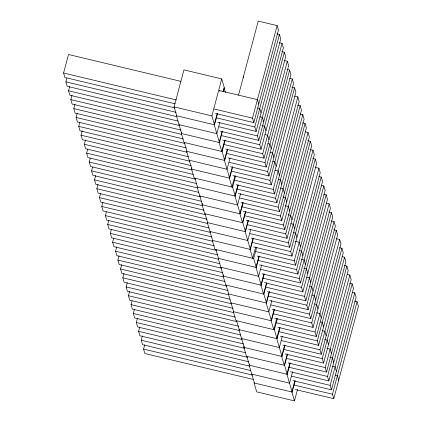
<?xml version="1.0" encoding="UTF-8"?>
<svg xmlns="http://www.w3.org/2000/svg" width="422" height="422" viewBox="0 0 422 422"><rect width="100%" height="100%" fill="white"/><g stroke="black" fill="none" stroke-linecap="round" stroke-linejoin="round"><path stroke-width="0.63" d="M175.051 103.796L64.909 77.474L63.59 73.011L68.517 54.501L181.006 81.388M176.074 112.326L67.214 86.31L65.895 81.852L66.882 78.149M178.068 121.093L69.846 95.23L68.533 90.772L69.677 86.452M181.012 130.087L72.151 104.07L70.838 99.608L71.983 95.293M183.333 138.928L75.111 113.064L73.797 108.607L74.942 104.287M186.276 147.922L77.416 121.905L76.102 117.448L77.252 113.128M188.27 156.689L80.048 130.82L78.735 126.363L79.885 122.042M191.219 165.677L82.353 139.661L81.04 135.204L82.19 130.883M193.223 174.444L85.64 148.734L84.326 144.277L85.471 139.956M196.805 183.591L87.945 157.575L86.631 153.117L87.612 149.414M198.799 192.358L90.577 166.495L89.264 162.037L90.245 158.334M201.748 201.352L92.882 175.336L91.569 170.873L92.555 167.175M204.063 210.193L95.841 184.33L94.528 179.872L95.678 175.552M207.012 219.187L98.147 193.17L96.833 188.708L97.983 184.393M209.001 227.949L100.779 202.085L99.465 197.628L100.615 193.308M211.95 236.942L103.089 210.926L101.771 206.469L102.921 202.149M214.281 245.789L106.697 220.078L105.384 215.621L106.365 211.918M217.868 254.935L109.003 228.919L107.689 224.462L108.676 220.759M219.857 263.703L111.635 237.834L110.321 233.377L111.471 229.056M222.805 272.691L113.94 246.675L112.627 242.217L113.613 238.514M225.121 281.537L116.899 255.674L115.586 251.211L116.736 246.896M228.07 290.526L119.21 264.51L117.891 260.052L119.041 255.732M230.059 299.293L121.842 273.43L120.523 268.972L121.673 264.652M233.007 308.287L124.147 282.271L122.828 277.813L123.978 273.493M235.012 317.054L127.428 291.344L126.115 286.886L127.265 282.566M176.734 115.807L174.101 106.893L183.95 69.873L221.735 78.903L224.367 87.818L223.365 91.585M238.599 326.201L129.739 300.184L128.42 295.722L129.57 291.407M240.587 334.962L132.371 309.099L131.052 304.642L132.039 300.939M243.536 343.956L134.676 317.94L133.357 313.483L134.344 309.78M191.873 169.159L186.608 151.324L224.715 160.429L222.083 151.514L183.976 142.404L181.344 133.489L181.682 132.234M245.852 352.803L137.635 326.939L136.317 322.477L137.466 318.162M248.801 361.791L139.94 335.775L138.622 331.317L139.772 326.997M250.795 370.558L142.573 344.695L141.254 340.237L142.404 335.917M253.1 379.399L144.878 353.536L143.559 349.073L144.709 344.758M202.402 204.828L197.137 186.993L235.249 196.103L232.617 187.183L194.178 178L191.546 169.08L191.883 167.824M181.671 133.568L176.407 115.728L214.513 124.838L211.881 115.918L221.735 78.903M217.193 113.465L214.186 124.759L219.451 142.594L181.344 133.489M223.038 91.505L224.04 87.739L225.443 92.497M214.513 124.838L217.52 113.544M219.825 122.385L216.818 133.679L179.039 124.648M212.609 240.424L207.344 222.589L245.451 231.694L242.819 222.779L204.707 213.669L202.075 204.754L202.412 203.499M222.13 131.221L219.129 142.515L221.761 151.435L224.762 140.141M219.451 142.594L222.457 131.3M222.083 151.514L225.09 140.22M238.53 95.135L258.232 21.1L277.122 25.615L278.441 30.073L253.817 122.617L215.394 113.434M227.395 149.061L224.393 160.355L229.658 178.19L191.546 169.08M224.715 160.429L227.722 149.135M230.027 157.976L227.025 169.269L189.241 160.239M232.332 166.817L229.331 178.11L231.963 187.03L234.964 175.737M229.658 178.19L232.659 166.896M232.617 187.183L235.618 175.89M253.817 122.617L252.498 118.16L277.122 25.615M237.76 185.358L234.922 196.024L240.187 213.859L202.075 204.754M235.249 196.103L238.251 184.81M217.699 122.275L256.122 131.458L254.804 127.001L279.427 34.456L276.911 33.855M256.122 131.458L280.746 38.914L279.427 34.456M240.556 193.651L237.554 204.944L199.77 195.913M220.331 131.195L258.755 140.373L257.436 135.916L282.06 43.371L279.543 42.77M258.755 140.373L283.378 47.834L282.06 43.371M233.667 311.768L228.402 293.928L266.509 303.038L263.877 294.118L225.77 285.014L223.138 276.093L223.47 274.838M242.861 202.486L239.86 213.78L242.492 222.7L245.493 211.406M240.187 213.859L243.188 202.565M222.637 140.035L261.06 149.214L259.741 144.757L284.365 52.212L281.849 51.611M261.06 149.214L285.683 56.669L284.365 52.212M242.819 222.779L245.82 211.485M225.596 149.029L264.019 158.213L262.7 153.75L287.324 61.206L284.808 60.604M264.019 158.213L288.643 65.668L287.324 61.206M248.131 220.326L245.124 231.615L250.388 249.455L212.282 240.345L214.914 249.265L253.675 258.528L256.307 267.442L218.195 258.338L223.46 276.173M245.451 231.694L248.452 220.4M227.901 157.87L266.324 167.049L265.005 162.591L289.629 70.047L287.113 69.445M266.324 167.049L290.948 74.504L289.629 70.047M250.763 229.241L247.756 240.535L209.977 231.504M230.533 166.785L268.956 175.969L267.638 171.511L292.261 78.967L289.745 78.365M268.956 175.969L293.58 83.424L292.261 78.967M253.068 238.082L250.061 249.376L252.694 258.29L255.7 246.997M250.388 249.455L253.395 238.161M232.838 175.626L271.262 184.81L269.943 180.352L294.572 87.808L292.05 87.201M271.262 184.81L295.885 92.265L294.572 87.808M253.675 258.528L256.676 247.234M236.125 184.699L274.548 193.883L273.229 189.425L297.853 96.881L294.704 96.126M274.548 193.883L299.172 101.338L297.853 96.881M258.981 256.075L255.98 267.369L261.244 285.203L223.138 276.093M256.307 267.442L259.308 256.149M238.43 193.54L276.853 202.724L275.534 198.261L300.158 105.722L297.642 105.115M276.853 202.724L301.477 110.179L300.158 105.722M261.614 264.99L258.612 276.283L220.827 267.253M241.062 202.46L279.485 211.638L278.167 207.181L302.79 114.636L300.274 114.035M279.485 211.638L304.109 119.094L302.79 114.636M249.465 363.938L249.133 365.194L287.24 374.303L284.607 365.383L246.501 356.279L243.869 347.359L244.201 346.103M263.924 273.831L260.917 285.124L263.55 294.044L266.556 282.751M261.244 285.203L264.246 273.91M243.367 211.295L281.791 220.479L280.477 216.022L305.101 123.477L302.579 122.876M281.791 220.479L306.414 127.935L305.101 123.477M263.877 294.118L266.878 282.824M246.327 220.295L284.75 229.478L283.431 225.016L308.06 132.471L305.539 131.87M284.75 229.478L309.373 136.934L308.06 132.471M269.189 291.665L266.182 302.959L271.446 320.794L233.34 311.689L235.972 320.604L274.406 329.793L277.038 338.708L238.931 329.603L244.196 347.438M266.509 303.038L269.516 291.744M248.632 229.135L287.055 238.314L285.741 233.857L310.365 141.312L307.844 140.711M287.055 238.314L311.679 145.769L310.365 141.312M271.821 300.585L268.814 311.879L231.034 302.848M251.264 238.05L289.687 247.234L288.374 242.777L312.997 150.232L310.476 149.631M289.687 247.234L314.311 154.689L312.997 150.232M274.126 309.426L271.119 320.72L273.751 329.635L276.758 318.341M271.446 320.794L274.453 309.5M253.569 246.891L291.992 256.075L290.679 251.612L315.303 159.068L312.781 158.466M291.992 256.075L316.616 163.53L315.303 159.068M274.406 329.793L277.412 318.499M257.183 256.043L295.606 265.227L294.287 260.764L318.911 168.22L315.134 167.318M295.606 265.227L320.229 172.682L318.911 168.22M279.549 327.963L276.711 338.629L281.975 356.469L243.869 347.359M277.038 338.708L280.044 327.414M259.488 264.884L297.911 274.063L296.592 269.605L321.221 177.061L318.7 176.459M297.911 274.063L322.535 181.518L321.221 177.061M282.35 336.255L279.343 347.549L241.563 338.518M262.12 273.799L300.543 282.983L299.23 278.525L323.853 185.981L321.332 185.379M300.543 282.983L325.167 190.438L323.853 185.981M284.655 345.096L281.648 356.39L284.28 365.304L287.287 354.011M281.975 356.469L284.982 345.175M264.425 282.64L302.848 291.824L301.535 287.366L326.159 194.822L323.637 194.215M302.848 291.824L327.472 199.279L326.159 194.822M284.607 365.383L287.614 354.09M267.384 291.634L305.808 300.817L304.494 296.36L329.118 203.815L326.596 203.214M305.808 300.817L330.431 208.273L329.118 203.815M289.919 362.931L286.913 374.224L292.177 392.059L254.07 382.954L256.703 391.869L294.482 400.9L297.489 389.606M287.24 374.303L290.246 363.01M269.69 300.475L308.113 309.658L306.799 305.201L331.423 212.656L328.902 212.055M308.113 309.658L332.736 217.114L331.423 212.656M292.551 371.851L289.545 383.144L251.765 374.114M272.322 309.395L310.745 318.578L309.431 314.116L334.055 221.571L331.534 220.97M310.745 318.578L335.369 226.034L334.055 221.571M294.857 380.686L291.85 391.98L294.482 400.9M292.177 392.059L295.184 380.765M274.632 318.235L313.05 327.414L311.737 322.957L336.36 230.412L333.839 229.811M313.05 327.414L337.674 234.869L336.36 230.412M277.913 327.308L316.336 336.492L315.023 332.03L339.647 239.485L336.498 238.736M316.336 336.492L340.96 243.948L339.647 239.485M280.224 336.149L318.642 345.328L317.328 340.87L341.952 248.326L339.43 247.725M318.642 345.328L343.265 252.783L341.952 248.326M282.856 345.064L321.274 354.248L319.96 349.791L344.584 257.246L342.063 256.645M321.274 354.248L345.898 261.703L344.584 257.246M285.161 353.905L323.579 363.089L322.266 358.626L346.889 266.082L344.368 265.48M323.579 363.089L348.203 270.544L346.889 266.082M288.12 362.899L326.538 372.083L325.225 367.625L349.849 275.081L347.327 274.479M326.538 372.083L351.162 279.538L349.849 275.081M290.426 371.74L328.843 380.924L327.53 376.466L352.154 283.922L349.632 283.32M328.843 380.924L353.467 288.379L352.154 283.922M293.058 380.66L331.476 389.838L330.162 385.381L354.786 292.836L352.27 292.235M331.476 389.838L356.105 297.294L354.786 292.836M295.363 389.501L333.786 398.679L332.467 394.222L357.091 301.677L354.575 301.076M333.786 398.679L358.41 306.135L357.091 301.677M219.356 90.551L257.425 99.65L258.739 104.107M257.842 108.037L259.73 108.491L261.044 112.948M259.841 116.804L262.363 117.406L263.676 121.868M63.59 73.011L176.296 99.945M214.075 108.976L252.498 118.16M262.146 125.645L264.668 126.247L265.981 130.704M174.101 106.893L211.881 115.918M65.895 81.852L174.761 107.868M216.38 117.817L254.804 127.001M265.106 134.639L267.627 135.246L268.941 139.703M68.533 90.772L176.749 116.636M219.013 126.732L257.436 135.916M268.044 143.633L269.932 144.081L271.246 148.544M70.838 99.608L179.698 125.624M221.323 135.573L259.741 144.757M270.043 152.4L272.565 153.001L273.878 157.459M73.797 108.607L181.376 134.317M224.277 144.572L262.7 153.75M272.981 161.389L274.87 161.842L276.188 166.3M76.102 117.448L184.963 143.464M226.588 153.408L265.005 162.591M275.007 170.161L278.156 170.915L279.469 175.373M78.735 126.363L186.957 152.226M229.22 162.328L267.638 171.511M278.573 179.303L280.461 179.756L281.775 184.214M81.04 135.204L189.9 161.22M231.525 171.168L269.943 180.352M280.577 188.07L283.093 188.671L284.412 193.134M84.326 144.277L191.904 169.987M234.811 180.241L273.229 189.425M282.882 196.91L285.399 197.512L286.717 201.969M86.631 153.117L195.492 179.134M237.117 189.082L275.534 198.261M285.209 205.757L288.358 206.506L289.677 210.968M89.264 162.037L197.485 187.901M239.749 197.997L278.167 207.181M288.147 214.745L290.663 215.347L291.982 219.809M91.569 170.873L200.429 196.889M242.054 206.838L280.477 216.022M290.779 223.665L293.295 224.267L294.614 228.724M94.528 179.872L202.75 205.736M245.013 215.837L283.431 225.016M293.712 232.654L295.6 233.108L296.919 237.565M96.833 188.708L205.693 214.729M247.318 224.673L285.741 233.857M295.437 241.352L299.214 242.26L300.527 246.717M99.465 197.628L207.687 223.491M249.951 233.593L288.374 242.777M299.631 250.647L301.519 251.095L302.838 255.558M101.771 206.469L210.631 232.485M252.256 242.434L290.679 251.612M301.635 259.414L304.151 260.015L305.47 264.473M105.384 215.621L212.962 241.331M255.869 251.586L294.287 260.764M303.94 268.255L306.456 268.856L307.775 273.314M107.689 224.462L216.549 250.478M258.174 260.421L296.592 269.605M306.899 277.249L309.416 277.85L310.734 282.307M110.321 233.377L218.543 259.24M260.807 269.341L299.23 278.525M309.832 286.237L311.721 286.691L313.04 291.148M112.627 242.217L221.487 268.234M263.112 278.182L301.535 287.366M311.837 295.004L314.353 295.606L315.672 300.068M115.586 251.211L223.164 276.922M266.071 287.176L304.494 296.36M314.77 303.998L316.658 304.447L317.977 308.909M117.891 260.052L226.751 286.069M268.376 296.017L306.799 305.201M316.795 312.771L319.945 313.52L321.263 317.982M120.523 268.972L228.745 294.836M271.008 304.937L309.431 314.116M320.361 321.912L322.25 322.361L323.568 326.823M122.828 277.813L231.689 303.829M273.314 313.773L311.737 322.957M322.366 330.679L324.882 331.281L326.201 335.738M126.115 286.886L233.693 312.596M276.6 322.851L315.023 332.03M324.671 339.52L327.187 340.121L328.506 344.579M128.42 295.722L236.642 321.59M278.905 331.687L317.328 340.87M327.003 348.361L330.146 349.115L331.465 353.573M131.052 304.642L239.274 330.505M281.537 340.607L319.96 349.791M329.935 357.355L332.457 357.956L333.77 362.414M133.357 313.483L242.217 339.499M283.842 349.448L322.266 358.626M332.568 366.27L335.089 366.871L336.403 371.334M136.317 322.477L244.538 348.34M286.802 358.442L325.225 367.625M335.506 375.263L337.394 375.712L338.708 380.169M138.622 331.317L247.482 357.334M289.107 367.282L327.53 376.466M141.254 340.237L249.476 366.101M291.739 376.197L330.162 385.381M143.559 349.073L252.425 375.089M294.044 385.038L332.467 394.222M243.457 76.625L243.705 77.463M219.64 90.619L219.888 91.458M184.303 142.483L186.935 151.403M194.832 178.153L197.464 187.073M215.89 249.497L218.522 258.417M205.034 213.748L207.666 222.668M226.097 285.093L228.729 294.007M236.626 320.762L239.258 329.682M246.828 356.358L249.46 365.273M249.133 365.194L254.397 383.028"/></g></svg>
